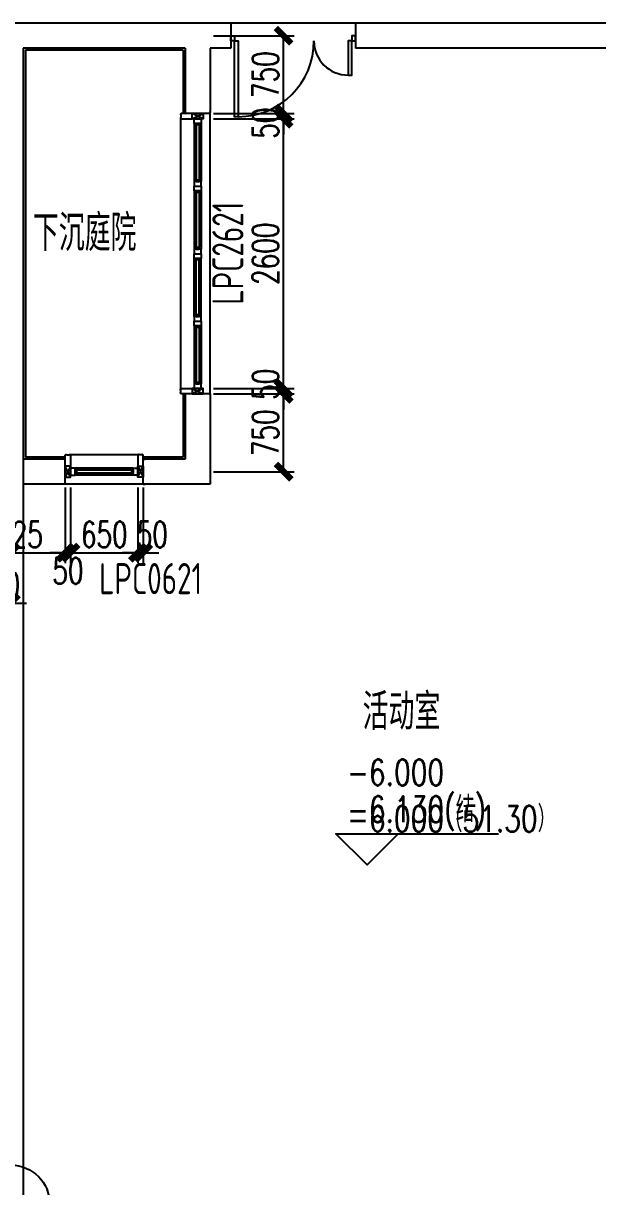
# Model space of a CAD drawing. Extents: x 296441 to 853063, y 459050 to 1117990.
# Drawn here: x 788943 to 794477, y 874442 to 885651 of the extents above; entities that cross this region are included whole.
import ezdxf

# ---------------------------------------------------------------- set-up
doc = ezdxf.new("R2010")
doc.units = 0
doc.header["$LTSCALE"] = 1000
for name, color, linetype in [('20-PLAN-BS01-P$0$$2$A-ANNO-LEVL-TEXT', 255, 'Continuous'), ('20-PLAN-BS01-P$0$G-XREF', 2, 'Continuous'), ('DZ-PLAN-MAIN-FL01$0$A-WIND-IDEN', 33, 'Continuous'), ('E-TEXT-BS01-20$0$A-ANNO-LEVL', 3, 'Continuous'), ('E-TEXT-BS01-20$0$A-ANNO-LEVL-TEXT', 255, 'Continuous'), ('E-TEXT-BS01-20$0$A-ROOM-IDEN', 4, 'Continuous'), ('E1-BS01-20$0$A-DOOR', 4, 'Continuous'), ('E1-BS01-20$0$A-FLOR', 23, 'Continuous'), ('E1-BS01-20$0$A-OVLK', 140, 'Continuous'), ('E1-BS01-20$0$A-SECT-WIND', 155, 'Continuous'), ('E1-BS01-20$0$A-SECT-WOOD', 17, 'Continuous'), ('E1-BS01-20$0$A-WALL', 1, 'Continuous'), ('E1-BS01-20$0$A-WALL-FNSH', 6, 'Continuous'), ('E1-BS01-20$0$G-XREF', 2, 'Continuous'), ('G-BS01-20$0$G-FL01$0$A-WALL', 1, 'Continuous'), ('G-XREF', 2, 'Continuous'), ('menchuangtao1$0$A-DETL-STONE', 42, 'Continuous'), ('menchuangtao1$0$A-WALL', 1, 'Continuous'), ('menchuangtao1$0$A_CUR_FRAME', 112, 'Continuous'), ('ZT0_默认图层-----PM、LM、DY、JD', 7, 'Continuous'), ('ZT1_Dim---标注---PM、LM、DY、JD', 252, 'Continuous')]:
    doc.layers.add(name, color=color, linetype=linetype)
doc.layers.add('E-TEXT-BS01-20$0$A-ANNO-NPLT', color=215, linetype='Continuous', plot=False)
doc.styles.add('20-PLAN-BS01-P$0$$2$GOA_01_thin_0.75', font='romans.shx', dxfattribs={"width": 0.75, "bigfont": 'hzdx.shx'})
doc.styles.add('E-TEXT-BS01-20$0$GOA_01_thin_0.75', font='romans.shx', dxfattribs={"width": 0.75, "bigfont": 'hzdx.shx'})
doc.styles.get("Standard").update_dxf_attribs({"font": 'gbenor.shx', "bigfont": 'gbcbig.shx'})
doc.styles.add('ZT-DIMSTYLE', font='ROMANS.shx', dxfattribs={"width": 0.7, "bigfont": 'CHINESE.shx'})
doc.dimstyles.new('ZT-DIM100', dxfattribs={"dimscale": 100, "dimtxt": 2.5, "dimasz": 1.5, "dimexe": 1, "dimexo": 1, "dimgap": 0.5, "dimtad": 1, "dimdec": 0, "dimdsep": 46, "dimtxsty": 'ZT-DIMSTYLE', "dimblk": 'ARCHTICK', "dimcen": 2.5, "dimclrd": 175, "dimclre": 175, "dimclrt": 7, "dimazin": 2, "dimtfac": 1, "dimtix": 1, "dimtmove": 2, "dimatfit": 3, "dimfxl": 0, "dimarcsym": 0})

# ---------------------------------------------------------------- blocks, each defined once
blk = doc.blocks.new('E1-BS01-20$0$door-dixiashi-1200')
for points in [[(0, 0), (35, 0), (35, -50), (0, -50)], [(1200, 0), (1165, 0), (1165, -50), (1200, -50)], [(70, -780), (35, -780), (35, -50), (70, -50)], [(1130, -380), (1165, -380), (1165, -50), (1130, -50)]]:
    blk.add_lwpolyline(points, close=True)
for centre, radius, start, end in [((70, -50), 730, 270, 0), ((1130, -50), 330, 180, 270)]:
    blk.add_arc(centre, radius, start, end)
blk = doc.blocks.new('*U1568')
at = {"layer": 'E1-BS01-20$0$A-SECT-WIND'}
for p, q in [((45, 32.5), (605, 32.5)), ((60, 15), (590, 15)), ((45, -32.5), (605, -32.5)), ((60, -15), (590, -15))]:
    blk.add_line(p, q, dxfattribs=at)
at = {"layer": 'E1-BS01-20$0$A-SECT-WOOD'}
for points in [[(0, 32.5), (45, 32.5), (45, -32.5), (0, -32.5)], [(60, 15), (60, -15), (45, -15), (45, 15)], [(590, 15), (590, -15), (605, -15), (605, 15)], [(650, 32.5), (605, 32.5), (605, -32.5), (650, -32.5)]]:
    blk.add_lwpolyline(points, close=True, dxfattribs=at)
blk = doc.blocks.new('E-TEXT-BS01-20$0$A$C6F811121')
for p, q in [((0, -750), (0, 750)), ((-750, 0), (750, 0))]:
    blk.add_line(p, q)
blk.add_circle((0, 0), 750)
blk = doc.blocks.new('E-TEXT-BS01-20')
at = {"layer": 'E-TEXT-BS01-20$0$A-ANNO-LEVL'}
blk.add_lwpolyline([(3732, 3567), (3432, 3267), (3132, 3567), (4698, 3567)], dxfattribs=at)
at = {"layer": 'E-TEXT-BS01-20$0$A-ANNO-NPLT', "xscale": 0.5, "yscale": 0.5, "zscale": 0.5}
blk.add_blockref('E-TEXT-BS01-20$0$A$C6F811121', (0, 0), dxfattribs=at)
at = {"layer": 'E-TEXT-BS01-20$0$A-ANNO-LEVL-TEXT', "style": 'E-TEXT-BS01-20$0$GOA_01_thin_0.75', "width": 0.75}
for s, p in [('-6.000', (3241, 4032)), ('-6.130(结)', (3241, 3677))]:
    blk.add_text(s, height=250, dxfattribs=at).set_placement(p)
at = {"layer": 'E-TEXT-BS01-20$0$A-ROOM-IDEN', "style": 'E-TEXT-BS01-20$0$GOA_01_thin_0.75', "width": 0.75}
for s, p in [('下沉庭院', (213, 9179)), ('活动室', (3389, 4567))]:
    blk.add_text(s, height=350, dxfattribs=at).set_placement(p)
blk = doc.blocks.new('menchuangtao1')
at = {"layer": 'menchuangtao1$0$A-DETL-STONE'}
blk.add_lwpolyline([(-10, -52), (-10, -159, -0.471625), (-15, -162, -0.528396), (-19, -165, 0.241692), (-51, -165, -0.528396), (-55, -162, -0.471625), (-60, -159), (-60, -52)], format="xyb", close=True, dxfattribs=at)
at = {"layer": 'menchuangtao1$0$A-WALL'}
for p, q in [((-10, 120), (-10, -120)), ((-10, 120), (10, 120)), ((-10, -120), (10, -120))]:
    blk.add_line(p, q, dxfattribs=at)
at = {"layer": 'menchuangtao1$0$A_CUR_FRAME'}
for p, q in [((-60, -52), (-10, 52)), ((-60, 52), (-10, -52))]:
    blk.add_line(p, q, dxfattribs=at)
blk.add_lwpolyline([(-10, -52), (-10, 52), (-60, 52), (-60, -52)], close=True, dxfattribs=at)
blk = doc.blocks.new('YQ121111477')
at = {"layer": 'E1-BS01-20$0$A-FLOR'}
blk.add_line((24020, 20040.2, 0), (22820, 20040.2, 0), dxfattribs=at)
at = {"layer": 'E1-BS01-20$0$A-OVLK'}
for p, q in [((22620, 16460.2, 0), (22620, 19180.2, 0)), ((22335, 19128.3, 0), (22335, 16512.3, 0)), ((21266.9, 15885.2, 0), (21933.1, 15885.2, 0)), ((21985, 15600.2, 0), (21215, 15600.2, 0))]:
    blk.add_line(p, q, dxfattribs=at)
at = {"layer": 'E1-BS01-20$0$A-WALL'}
for p, q in [((22620, 20040.2, 0), (20580, 20040.2, 0)), ((22820, 20040.2, 0), (22620, 20040.2, 0)), ((22820, 20040.2, 0), (22820, 19800.2, 0)), ((24020, 20040.2, 0), (24020, 19800.2, 0)), ((30180, 20040.2, 0), (24020, 20040.2, 0)), ((22380, 19800.2, 0), (20820, 19800.2, 0)), ((20820, 19800.2, 0), (20820, 15840.2, 0)), ((22380, 19800.2, 0), (22380, 19180.2, 0)), ((22820, 19800.2, 0), (22620, 19800.2, 0)), ((22620, 19800.2, 0), (22620, 19180.2, 0)), ((30180, 19800.2, 0), (24020, 19800.2, 0)), ((22380, 16460.2, 0), (22380, 15840.2, 0)), ((22620, 16460.2, 0), (22620, 15600.2, 0)), ((20820, 15840.2, 0), (20820, 4740.2, 0)), ((21215, 15840.2, 0), (20820, 15840.2, 0)), ((22380, 15840.2, 0), (21985, 15840.2, 0)), ((21215, 15600.2, 0), (20820, 15600.2, 0)), ((22620, 15600.2, 0), (21985, 15600.2, 0))]:
    blk.add_line(p, q, dxfattribs=at)
at = {"layer": 'E1-BS01-20$0$A-WALL-FNSH'}
for p, q in [((22360, 19780.2, 0), (20840, 19780.2, 0)), ((20840, 19780.2, 0), (20840, 15860.2, 0)), ((22360, 19780.2, 0), (22360, 19170.2, 0)), ((22360, 16470.2, 0), (22360, 15860.2, 0)), ((21225, 15860.2, 0), (20840, 15860.2, 0)), ((22360, 15860.2, 0), (21975, 15860.2, 0))]:
    blk.add_line(p, q, dxfattribs=at)
at = {"layer": 'G-BS01-20$0$G-FL01$0$A-WALL'}
blk.add_line((20820, 18420.2, 0), (20820, 13640.2, 0), dxfattribs=at)
for p, rotation in [((22500, 19120.2, 0), 270), ((22500, 18470.2, 0), 270), ((22500, 17170.2, 0), 270), ((21925, 15720.2, 0), 180)]:
    blk.add_blockref('*U1568', p, dxfattribs=dict(rotation=rotation))
at = {"extrusion": (0, 0, -1), "zscale": -1, "rotation": 90}
blk.add_blockref('*U1568', (-22500, 17170.2, 0), dxfattribs=at)
at = {"layer": '20-PLAN-BS01-P$0$G-XREF'}
blk.add_blockref('E-TEXT-BS01-20', (20700, 8665.9, 0), dxfattribs=at)
at = {"layer": 'E1-BS01-20$0$A-DOOR'}
blk.add_blockref('E1-BS01-20$0$door-dixiashi-1200', (22820, 19920.2, 0), dxfattribs=at)
at = {"layer": 'E1-BS01-20$0$G-XREF', "extrusion": (0, 0, -1), "zscale": -1}
for p, rotation in [((-22500, 19180.2, 0), 90), ((-21985, 15720.2, 0), 180)]:
    blk.add_blockref('menchuangtao1', p, dxfattribs=dict(at, rotation=rotation))
at = {"layer": 'E1-BS01-20$0$G-XREF'}
for p, rotation in [((22500, 16460.2, 0), 270), ((21215, 15720.2, 0), 180)]:
    blk.add_blockref('menchuangtao1', p, dxfattribs=dict(at, rotation=rotation))
at = {"layer": '20-PLAN-BS01-P$0$$2$A-ANNO-LEVL-TEXT', "style": '20-PLAN-BS01-P$0$$2$GOA_01_thin_0.75', "width": 0.75}
blk.add_text('-6.000（51.30）', height=250, dxfattribs=at).set_placement((23940.6, 12250.8, 0))
blk = doc.blocks.new('_ArchTick')
at = {"color": 0, "linetype": 'ByBlock', "const_width": 0.4}
blk.add_lwpolyline([(-0.5, -0.5), (0.5, 0.5)], dxfattribs=at)
blk = doc.blocks.new('*D1724')
at = {"layer": 'Defpoints', "color": 0, "ltscale": 1000, "transparency": 16777216}
for p in [(-5448, 4200), (-4672, 4200), (-5448, 3450)]:
    blk.add_point(p, dxfattribs=at)
at = {"layer": 'ZT1_Dim---标注---PM、LM、DY、JD', "color": 175, "linetype": 'ByBlock', "lineweight": -2, "ltscale": 1000, "transparency": 16777216}
for p, q in [((-5348, 4200), (-4572, 4200)), ((-4672, 3450), (-4672, 4200)), ((-5348, 3450), (-4572, 3450))]:
    blk.add_line(p, q, dxfattribs=at)
at = {"layer": 'ZT1_Dim---标注---PM、LM、DY、JD', "color": 175, "lineweight": -2, "ltscale": 1000, "transparency": 16777216, "xscale": 150, "yscale": 150, "zscale": 150}
for p, rotation in [((-4672, 4200), 90), ((-4672, 3450), 270)]:
    blk.add_blockref('_ArchTick', p, dxfattribs=dict(at, rotation=rotation))
at = {"layer": 'ZT1_Dim---标注---PM、LM、DY、JD', "color": 7, "ltscale": 1000, "transparency": 16777216, "insert": (-4847, 3825), "char_height": 250, "attachment_point": 5, "rotation": 90, "style": 'ZT-DIMSTYLE'}
blk.add_mtext('750', dxfattribs=at)
blk = doc.blocks.new('*D1725')
at = {"layer": 'Defpoints', "color": 0, "ltscale": 1000, "transparency": 16777216}
for p in [(-5448, 3450), (-5448, 3400), (-4672, 3450)]:
    blk.add_point(p, dxfattribs=at)
at = {"layer": 'ZT1_Dim---标注---PM、LM、DY、JD', "color": 175, "linetype": 'ByBlock', "lineweight": -2, "ltscale": 1000, "transparency": 16777216}
for p, q in [((-4672, 3450), (-4672, 3600)), ((-5348, 3450), (-4572, 3450)), ((-5348, 3400), (-4572, 3400)), ((-4672, 3400), (-4672, 3450)), ((-4672, 3400), (-4672, 3250))]:
    blk.add_line(p, q, dxfattribs=at)
at = {"layer": 'ZT1_Dim---标注---PM、LM、DY、JD', "color": 175, "lineweight": -2, "ltscale": 1000, "transparency": 16777216, "xscale": 150, "yscale": 150, "zscale": 150}
for p, rotation in [((-4672, 3450), 270), ((-4672, 3400), 90)]:
    blk.add_blockref('_ArchTick', p, dxfattribs=dict(at, rotation=rotation))
at = {"layer": 'ZT1_Dim---标注---PM、LM、DY、JD', "color": 7, "ltscale": 1000, "transparency": 16777216, "insert": (-4847, 3358), "char_height": 250, "attachment_point": 5, "rotation": 90, "style": 'ZT-DIMSTYLE'}
blk.add_mtext('50', dxfattribs=at)
blk = doc.blocks.new('*D1726')
at = {"layer": 'Defpoints', "color": 0, "ltscale": 1000, "transparency": 16777216}
for p in [(-5448, 3400), (-4672, 3400), (-5448, 800)]:
    blk.add_point(p, dxfattribs=at)
at = {"layer": 'ZT1_Dim---标注---PM、LM、DY、JD', "color": 175, "linetype": 'ByBlock', "lineweight": -2, "ltscale": 1000, "transparency": 16777216}
for p, q in [((-5348, 3400), (-4572, 3400)), ((-4672, 800), (-4672, 3400)), ((-5348, 800), (-4572, 800))]:
    blk.add_line(p, q, dxfattribs=at)
at = {"layer": 'ZT1_Dim---标注---PM、LM、DY、JD', "color": 175, "lineweight": -2, "ltscale": 1000, "transparency": 16777216, "xscale": 150, "yscale": 150, "zscale": 150}
for p, rotation in [((-4672, 3400), 90), ((-4672, 800), 270)]:
    blk.add_blockref('_ArchTick', p, dxfattribs=dict(at, rotation=rotation))
at = {"layer": 'ZT1_Dim---标注---PM、LM、DY、JD', "color": 7, "ltscale": 1000, "transparency": 16777216, "insert": (-4847, 2100), "char_height": 250, "attachment_point": 5, "rotation": 90, "style": 'ZT-DIMSTYLE'}
blk.add_mtext('2600', dxfattribs=at)
blk = doc.blocks.new('*D1727')
at = {"layer": 'Defpoints', "color": 0, "ltscale": 1000, "transparency": 16777216}
for p in [(-5448, 800), (-4672, 800), (-5448, 750)]:
    blk.add_point(p, dxfattribs=at)
at = {"layer": 'ZT1_Dim---标注---PM、LM、DY、JD', "color": 175, "linetype": 'ByBlock', "lineweight": -2, "ltscale": 1000, "transparency": 16777216}
for p, q in [((-4672, 800), (-4672, 950)), ((-5348, 800), (-4572, 800)), ((-4672, 750), (-4672, 800)), ((-5348, 750), (-4572, 750)), ((-4672, 750), (-4672, 600))]:
    blk.add_line(p, q, dxfattribs=at)
at = {"layer": 'ZT1_Dim---标注---PM、LM、DY、JD', "color": 175, "lineweight": -2, "ltscale": 1000, "transparency": 16777216, "xscale": 150, "yscale": 150, "zscale": 150}
for p, rotation in [((-4672, 800), 270), ((-4672, 750), 90)]:
    blk.add_blockref('_ArchTick', p, dxfattribs=dict(at, rotation=rotation))
at = {"layer": 'ZT1_Dim---标注---PM、LM、DY、JD', "color": 7, "ltscale": 1000, "transparency": 16777216, "insert": (-4847, 842), "char_height": 250, "attachment_point": 5, "rotation": 90, "style": 'ZT-DIMSTYLE'}
blk.add_mtext('50', dxfattribs=at)
blk = doc.blocks.new('*D1728')
at = {"layer": 'Defpoints', "color": 0, "ltscale": 1000, "transparency": 16777216}
for p in [(-5448, 750), (-4672, 750), (-5448, 0)]:
    blk.add_point(p, dxfattribs=at)
at = {"layer": 'ZT1_Dim---标注---PM、LM、DY、JD', "color": 175, "linetype": 'ByBlock', "lineweight": -2, "ltscale": 1000, "transparency": 16777216}
for p, q in [((-5348, 750), (-4572, 750)), ((-4672, 0), (-4672, 750)), ((-5348, 0), (-4572, 0))]:
    blk.add_line(p, q, dxfattribs=at)
at = {"layer": 'ZT1_Dim---标注---PM、LM、DY、JD', "color": 175, "lineweight": -2, "ltscale": 1000, "transparency": 16777216, "xscale": 150, "yscale": 150, "zscale": 150}
for p, rotation in [((-4672, 750), 90), ((-4672, 0), 270)]:
    blk.add_blockref('_ArchTick', p, dxfattribs=dict(at, rotation=rotation))
at = {"layer": 'ZT1_Dim---标注---PM、LM、DY、JD', "color": 7, "ltscale": 1000, "transparency": 16777216, "insert": (-4847, 375), "char_height": 250, "attachment_point": 5, "rotation": 90, "style": 'ZT-DIMSTYLE'}
blk.add_mtext('750', dxfattribs=at)
blk = doc.blocks.new('*D1745')
at = {"layer": 'Defpoints', "color": 0, "ltscale": 1000, "transparency": 16777216}
for p in [(-7300, -52), (-6775, -52, 0), (-6775, -780)]:
    blk.add_point(p, dxfattribs=at)
at = {"layer": 'ZT1_Dim---标注---PM、LM、DY、JD', "color": 175, "linetype": 'ByBlock', "lineweight": -2, "ltscale": 1000, "transparency": 16777216}
for p, q in [((-7300, -152), (-7300, -880)), ((-6775, -152), (-6775, -880)), ((-7300, -780), (-6775, -780))]:
    blk.add_line(p, q, dxfattribs=at)
at = {"layer": 'ZT1_Dim---标注---PM、LM、DY、JD', "color": 175, "lineweight": -2, "ltscale": 1000, "transparency": 16777216, "xscale": 150, "yscale": 150, "zscale": 150, "rotation": 180}
blk.add_blockref('_ArchTick', (-7300, -780), dxfattribs=at)
at = {"layer": 'ZT1_Dim---标注---PM、LM、DY、JD', "color": 175, "lineweight": -2, "ltscale": 1000, "transparency": 16777216, "xscale": 150, "yscale": 150, "zscale": 150}
blk.add_blockref('_ArchTick', (-6775, -780), dxfattribs=at)
at = {"layer": 'ZT1_Dim---标注---PM、LM、DY、JD', "color": 7, "ltscale": 1000, "transparency": 16777216, "insert": (-7217, -605), "char_height": 250, "attachment_point": 5, "style": 'ZT-DIMSTYLE'}
blk.add_mtext('525', dxfattribs=at)
blk = doc.blocks.new('*D1754')
at = {"layer": 'Defpoints', "color": 0, "ltscale": 1000, "transparency": 16777216}
for p in [(-6075, -52), (-6025, -52), (-6025, -780)]:
    blk.add_point(p, dxfattribs=at)
at = {"layer": 'ZT1_Dim---标注---PM、LM、DY、JD', "color": 175, "linetype": 'ByBlock', "lineweight": -2, "ltscale": 1000, "transparency": 16777216}
for p, q in [((-6075, -152), (-6075, -880)), ((-6025, -152), (-6025, -880)), ((-6075, -780), (-6225, -780)), ((-6075, -780), (-6025, -780)), ((-6025, -780), (-5875, -780))]:
    blk.add_line(p, q, dxfattribs=at)
at = {"layer": 'ZT1_Dim---标注---PM、LM、DY、JD', "color": 175, "lineweight": -2, "ltscale": 1000, "transparency": 16777216, "xscale": 150, "yscale": 150, "zscale": 150}
blk.add_blockref('_ArchTick', (-6075, -780), dxfattribs=at)
at = {"layer": 'ZT1_Dim---标注---PM、LM、DY、JD', "color": 175, "lineweight": -2, "ltscale": 1000, "transparency": 16777216, "xscale": 150, "yscale": 150, "zscale": 150, "rotation": 180}
blk.add_blockref('_ArchTick', (-6025, -780), dxfattribs=at)
at = {"layer": 'ZT1_Dim---标注---PM、LM、DY、JD', "color": 7, "ltscale": 1000, "transparency": 16777216, "insert": (-5937, -605), "char_height": 250, "attachment_point": 5, "style": 'ZT-DIMSTYLE'}
blk.add_mtext('50', dxfattribs=at)
blk = doc.blocks.new('*D1755')
at = {"layer": 'Defpoints', "color": 0, "ltscale": 1000, "transparency": 16777216}
for p in [(-6725, -52, 0), (-6075, -52), (-6075, -780)]:
    blk.add_point(p, dxfattribs=at)
at = {"layer": 'ZT1_Dim---标注---PM、LM、DY、JD', "color": 175, "linetype": 'ByBlock', "lineweight": -2, "ltscale": 1000, "transparency": 16777216}
for p, q in [((-6725, -152), (-6725, -880)), ((-6075, -152), (-6075, -880)), ((-6725, -780), (-6075, -780))]:
    blk.add_line(p, q, dxfattribs=at)
at = {"layer": 'ZT1_Dim---标注---PM、LM、DY、JD', "color": 175, "lineweight": -2, "ltscale": 1000, "transparency": 16777216, "xscale": 150, "yscale": 150, "zscale": 150, "rotation": 180}
blk.add_blockref('_ArchTick', (-6725, -780), dxfattribs=at)
at = {"layer": 'ZT1_Dim---标注---PM、LM、DY、JD', "color": 175, "lineweight": -2, "ltscale": 1000, "transparency": 16777216, "xscale": 150, "yscale": 150, "zscale": 150}
blk.add_blockref('_ArchTick', (-6075, -780), dxfattribs=at)
at = {"layer": 'ZT1_Dim---标注---PM、LM、DY、JD', "color": 7, "ltscale": 1000, "transparency": 16777216, "insert": (-6400, -605), "char_height": 250, "attachment_point": 5, "style": 'ZT-DIMSTYLE'}
blk.add_mtext('650', dxfattribs=at)
blk = doc.blocks.new('*D1756')
at = {"layer": 'Defpoints', "color": 0, "ltscale": 1000, "transparency": 16777216}
for p in [(-6775, -52, 0), (-6725, -52, 0), (-6725, -780)]:
    blk.add_point(p, dxfattribs=at)
at = {"layer": 'ZT1_Dim---标注---PM、LM、DY、JD', "color": 175, "linetype": 'ByBlock', "lineweight": -2, "ltscale": 1000, "transparency": 16777216}
for p, q in [((-6775, -152), (-6775, -880)), ((-6725, -152), (-6725, -880)), ((-6775, -780), (-6925, -780)), ((-6775, -780), (-6725, -780)), ((-6725, -780), (-6575, -780))]:
    blk.add_line(p, q, dxfattribs=at)
at = {"layer": 'ZT1_Dim---标注---PM、LM、DY、JD', "color": 175, "lineweight": -2, "ltscale": 1000, "transparency": 16777216, "xscale": 150, "yscale": 150, "zscale": 150}
blk.add_blockref('_ArchTick', (-6775, -780), dxfattribs=at)
at = {"layer": 'ZT1_Dim---标注---PM、LM、DY、JD', "color": 175, "lineweight": -2, "ltscale": 1000, "transparency": 16777216, "xscale": 150, "yscale": 150, "zscale": 150, "rotation": 180}
blk.add_blockref('_ArchTick', (-6725, -780), dxfattribs=at)
at = {"layer": 'ZT1_Dim---标注---PM、LM、DY、JD', "color": 7, "ltscale": 1000, "transparency": 16777216, "insert": (-6750, -955), "char_height": 250, "attachment_point": 5, "style": 'ZT-DIMSTYLE'}
blk.add_mtext('50', dxfattribs=at)
blk = doc.blocks.new('*D1765')
at = {"layer": 'Defpoints', "color": 0, "ltscale": 1000, "transparency": 16777216}
for p in [(-7300, -1265), (-7570, -1738, 0), (-7300, -1738)]:
    blk.add_point(p, dxfattribs=at)
at = {"layer": 'ZT1_Dim---标注---PM、LM、DY、JD', "color": 175, "linetype": 'ByBlock', "lineweight": -2, "ltscale": 1000, "transparency": 16777216}
for p, q in [((-7570, -1638), (-7570, -1165)), ((-7300, -1638), (-7300, -1165)), ((-7570, -1265), (-7720, -1265)), ((-7570, -1265), (-7300, -1265)), ((-7300, -1265), (-7150, -1265))]:
    blk.add_line(p, q, dxfattribs=at)
at = {"layer": 'ZT1_Dim---标注---PM、LM、DY、JD', "color": 175, "lineweight": -2, "ltscale": 1000, "transparency": 16777216, "xscale": 150, "yscale": 150, "zscale": 150}
blk.add_blockref('_ArchTick', (-7570, -1265), dxfattribs=at)
at = {"layer": 'ZT1_Dim---标注---PM、LM、DY、JD', "color": 175, "lineweight": -2, "ltscale": 1000, "transparency": 16777216, "xscale": 150, "yscale": 150, "zscale": 150, "rotation": 180}
blk.add_blockref('_ArchTick', (-7300, -1265), dxfattribs=at)
at = {"layer": 'ZT1_Dim---标注---PM、LM、DY、JD', "color": 7, "ltscale": 1000, "transparency": 16777216, "insert": (-7435, -1090), "char_height": 250, "attachment_point": 5, "style": 'ZT-DIMSTYLE'}
blk.add_mtext('270', dxfattribs=at)
blk = doc.blocks.new('20200213132654')
at = {"layer": 'ZT1_Dim---标注---PM、LM、DY、JD', "ltscale": 1000}
for base, p1, p2, picture, middle in [((-4671.9, 4200), (-5447.5, 3450), (-5447.5, 4200), '*D1724', (-4846.9, 3825)), ((-4671.9, 3400), (-5447.5, 800), (-5447.5, 3400), '*D1726', (-4846.9, 2100)), ((-4671.9, 750), (-5447.5, 0), (-5447.5, 750), '*D1728', (-4846.9, 375))]:
    dim = blk.add_linear_dim(base=base, p1=p1, p2=p2, angle=90, dimstyle='ZT-DIM100', dxfattribs=at)
    dim.commit()
    dim.dimension.update_dxf_attribs({"geometry": picture, "text_midpoint": middle})
for base, p1, p2, picture, middle in [((-4671.9, 3450), (-5447.5, 3400), (-5447.5, 3450), '*D1725', (-4846.9, 3358.3)), ((-4671.9, 800), (-5447.5, 750), (-5447.5, 800), '*D1727', (-4846.9, 841.7))]:
    dim = blk.add_linear_dim(base=base, p1=p1, p2=p2, angle=90, dimstyle='ZT-DIM100', dxfattribs=at)
    dim.commit()
    dim.dimension.update_dxf_attribs({"geometry": picture, "text_midpoint": middle, "dimtype": 128})
for base, p1, p2, picture, middle in [((-6775, -780, 0), (-7300, -52.5, 0), (-6775, -52.5, 0), '*D1745', (-7216.7, -605, 0)), ((-6725, -780, 0), (-6775, -52.5, 0), (-6725, -52.5, 0), '*D1756', (-6750, -955, 0)), ((-6025, -780, 0), (-6075, -52.5, 0), (-6025, -52.5, 0), '*D1754', (-5937.5, -605, 0))]:
    dim = blk.add_linear_dim(base=base, p1=p1, p2=p2, dimstyle='ZT-DIM100', dxfattribs=at)
    dim.commit()
    dim.dimension.update_dxf_attribs({"geometry": picture, "text_midpoint": middle, "dimtype": 128})
for base, p1, p2, picture, middle in [((-6075, -780, 0), (-6725, -52.5, 0), (-6075, -52.5, 0), '*D1755', (-6400, -605, 0)), ((-7300, -1265.1, 0), (-7570, -1737.5, 0), (-7300, -1737.5, 0), '*D1765', (-7435, -1090.1, 0))]:
    dim = blk.add_linear_dim(base=base, p1=p1, p2=p2, dimstyle='ZT-DIM100', dxfattribs=at)
    dim.commit()
    dim.dimension.update_dxf_attribs({"geometry": picture, "text_midpoint": middle})

msp = doc.modelspace()

# ---------------------------------------------------------------- block references
at = {"layer": 'G-XREF'}
msp.add_blockref('YQ121111477', (768123.1, 865610.4), dxfattribs=at)
at = {"layer": 'ZT0_默认图层-----PM、LM、DY、JD', "ltscale": 1500}
msp.add_blockref('20200213132654', (796123.1, 881330.6, 0), dxfattribs=at)

# ---------------------------------------------------------------- texts
at = {"layer": 'DZ-PLAN-MAIN-FL01$0$A-WIND-IDEN', "color": 2, "width": 0.8}
msp.add_text('LPC2621', height=300, rotation=90, dxfattribs=at).set_placement((791064.2, 882939.9))
msp.add_text('LPC0621', height=300, dxfattribs=at).set_placement((789673.9, 880150.8))

doc.saveas('drawing.dxf')
